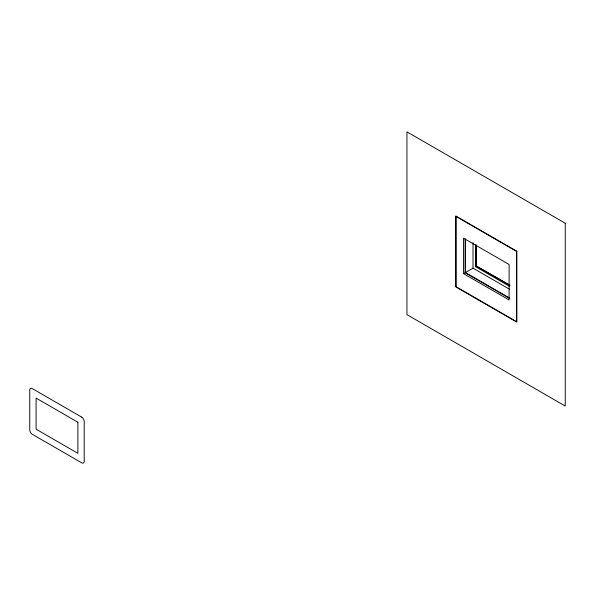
<?xml version="1.0" encoding="UTF-8"?>
<svg xmlns="http://www.w3.org/2000/svg" width="595" height="595" viewBox="0 0 595 595"><rect width="100%" height="100%" fill="white"/><g stroke="black" fill="none" stroke-linecap="round" stroke-linejoin="round"><path stroke-width="0.89" d="M476.253 245.177L476.253 266.01L509.424 284.901M463.52 273.641L509.112 299.962L509.112 264.5L463.52 238.179L463.52 273.641L473.018 268.152L509.811 289.401M475.546 244.753L475.546 266.694L476.498 266.144L476.476 245.051M476.253 266.01L510.004 285.496M475.546 266.694L509.305 286.18M509.409 297.939L465.416 272.54L465.416 238.9M509.893 298.586L465.104 272.726L465.104 239.078M473.018 242.693L473.018 268.152M565.25 223.237L406.943 131.845L406.943 314.643L565.25 406.043L565.25 223.237M516.869 251.246L455.763 215.963L455.763 286.887L516.869 322.17L516.869 251.246M516.549 251.425L456.075 216.513L456.075 286.708L516.549 321.62L516.549 251.425M81.679 417.11L32.286 388.595A3.585 2.068 60 0 0 29.75 390.06L29.75 429.91A3.585 2.068 60 0 0 32.286 434.298L81.679 462.813A3.585 2.068 60 0 0 84.207 461.348L84.207 421.498A3.585 2.068 60 0 0 81.679 417.11M77.878 422.234L36.079 398.1L36.079 429.181L77.878 453.308L77.878 422.234"/></g></svg>
